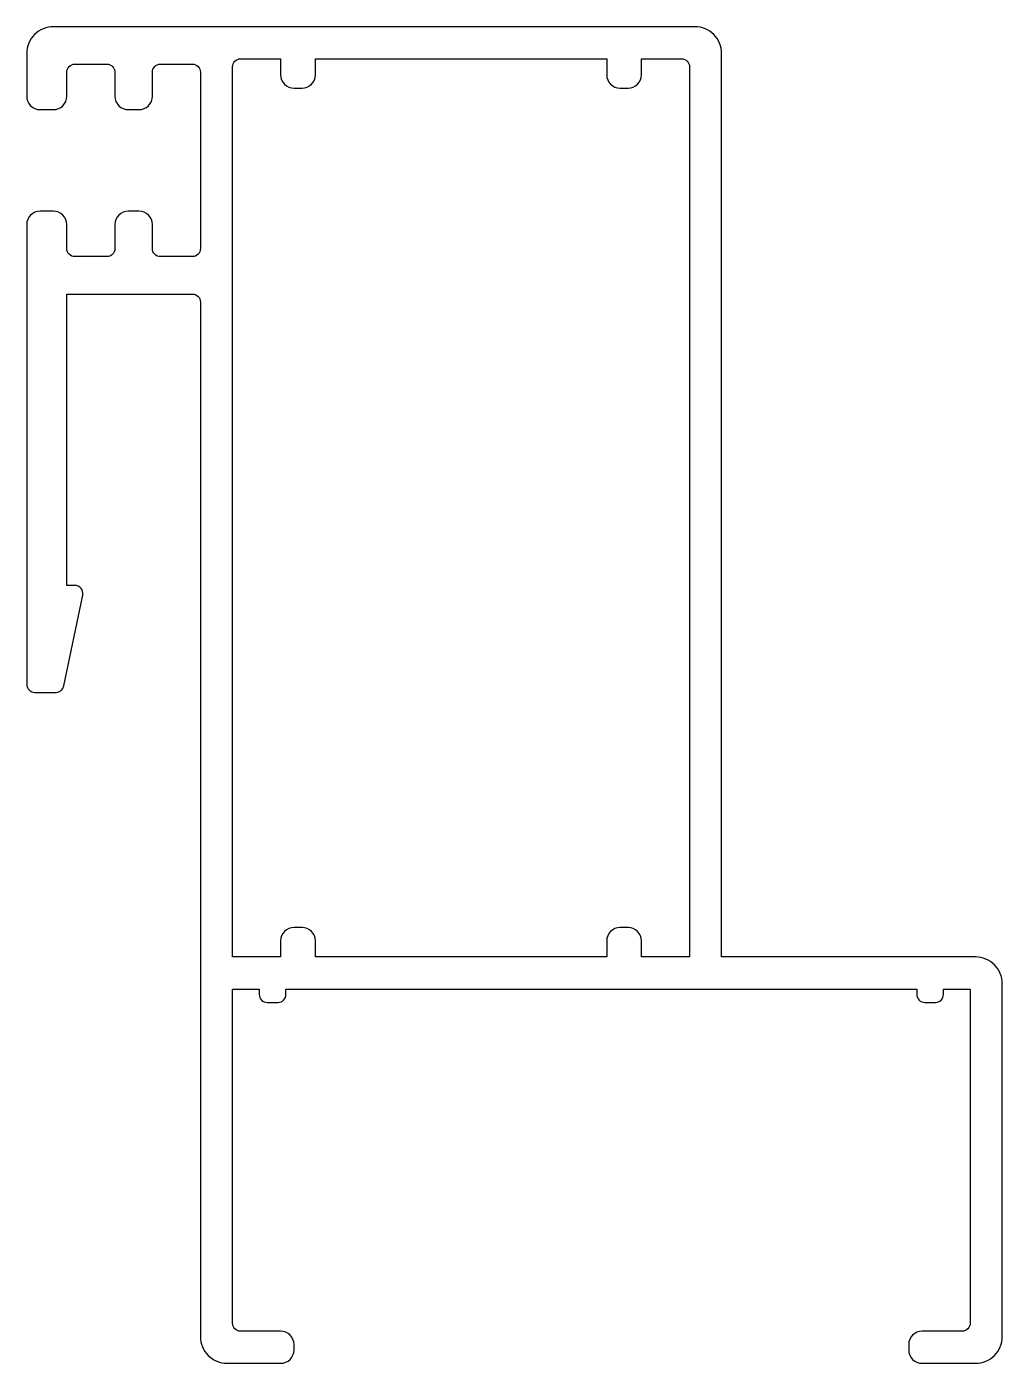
# Model space of a CAD drawing. Extents: x 155.2 to 191.7, y 185.8 to 235.8.
import ezdxf

# ---------------------------------------------------------------- set-up
doc = ezdxf.new("R2010")
doc.units = 0
doc.layers.get('0').update_dxf_attribs({"linetype": 'CONTINUOUS'})

msp = doc.modelspace()

# ---------------------------------------------------------------- linework, layer by layer
for points in [[(156.735, 214.906), (156.735, 225.806), (161.435, 225.806, -0.414214), (161.735, 225.506), (161.735, 186.806, 0.414214), (162.735, 185.806), (164.735, 185.806, 0.414214), (165.235, 186.306), (165.235, 186.506, 0.414214), (164.735, 187.006), (163.235, 187.006, -0.414214), (162.935, 187.306), (162.935, 199.806), (163.935, 199.806), (163.935, 199.606, 0.414214), (164.235, 199.306), (164.635, 199.306, 0.414214), (164.935, 199.606), (164.935, 199.806), (188.535, 199.806), (188.535, 199.606, 0.414214), (188.835, 199.306), (189.235, 199.306, 0.414214), (189.535, 199.606), (189.535, 199.806), (190.535, 199.806), (190.535, 187.306, -0.414214), (190.235, 187.006), (188.735, 187.006, 0.414214), (188.235, 186.506), (188.235, 186.306, 0.414214), (188.735, 185.806), (190.735, 185.806, 0.414214), (191.735, 186.806), (191.735, 200.006, 0.414214), (190.735, 201.006), (181.235, 201.006), (181.235, 234.806, 0.414214), (180.235, 235.806), (156.235, 235.806, 0.414214), (155.235, 234.806), (155.235, 233.206, 0.414214), (155.735, 232.706), (156.235, 232.706, 0.414214), (156.735, 233.206), (156.735, 234.106, -0.414214), (157.035, 234.406), (158.235, 234.406, -0.414214), (158.535, 234.106), (158.535, 233.206, 0.414214), (159.035, 232.706), (159.435, 232.706, 0.414214), (159.935, 233.206), (159.935, 234.106, -0.414214), (160.235, 234.406), (161.435, 234.406, -0.414214), (161.735, 234.106), (161.735, 227.506, -0.414214), (161.435, 227.206), (160.235, 227.206, -0.414214), (159.935, 227.506), (159.935, 228.406, 0.414214), (159.435, 228.906), (159.035, 228.906, 0.414214), (158.535, 228.406), (158.535, 227.506, -0.414214), (158.235, 227.206), (157.035, 227.206, -0.414214), (156.735, 227.506), (156.735, 228.406, 0.414214), (156.235, 228.906), (155.735, 228.906, 0.414214), (155.235, 228.406), (155.235, 211.206, 0.414214), (155.535, 210.906), (156.335, 210.906, 0.355919), (156.628, 211.146), (157.328, 214.546, 0.475015), (157.035, 214.906)], [(176.935, 201.006), (166.035, 201.006), (166.035, 201.606, 0.414214), (165.535, 202.106), (165.235, 202.106, 0.414214), (164.735, 201.606), (164.735, 201.006), (162.935, 201.006), (162.935, 234.306, -0.414214), (163.235, 234.606), (164.735, 234.606), (164.735, 234.006, 0.414214), (165.235, 233.506), (165.535, 233.506, 0.414214), (166.035, 234.006), (166.035, 234.606), (176.935, 234.606), (176.935, 234.006, 0.414214), (177.435, 233.506), (177.735, 233.506, 0.414214), (178.235, 234.006), (178.235, 234.606), (179.735, 234.606, -0.414214), (180.035, 234.306), (180.035, 201.006), (178.235, 201.006), (178.235, 201.606, 0.414214), (177.735, 202.106), (177.435, 202.106, 0.414214), (176.935, 201.606)]]:
    msp.add_lwpolyline(points, format="xyb", close=True)

doc.saveas('drawing.dxf')
